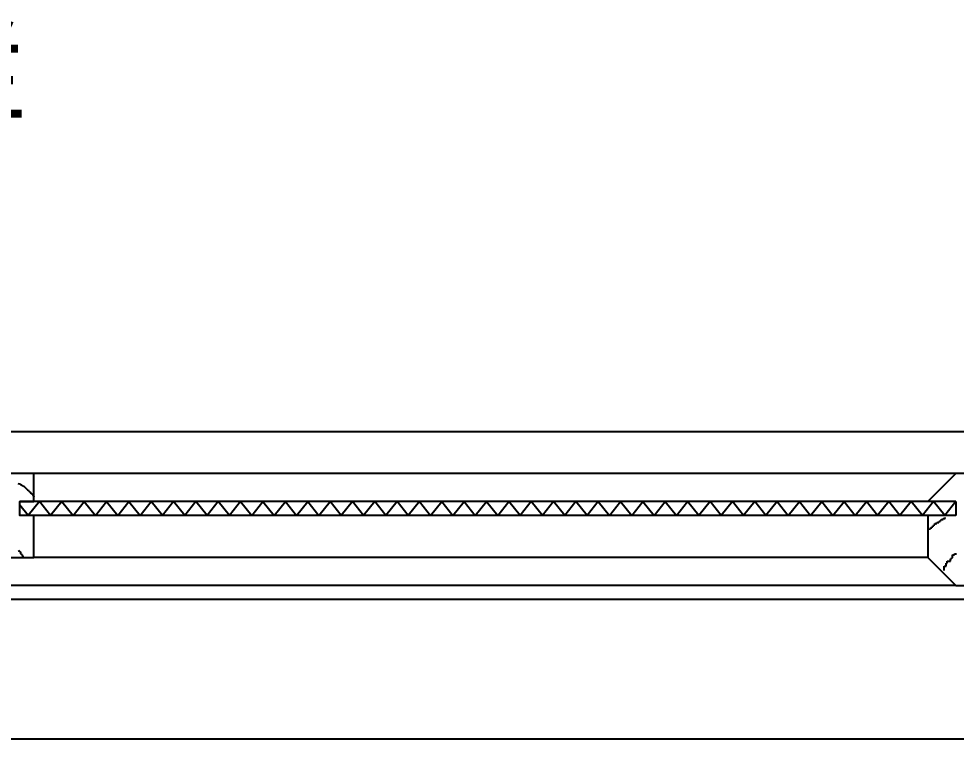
# Model space of a CAD drawing. Header units: metres. Extents: x 237 to 5358, y 156 to 7022.
# Drawn here: x 1472 to 2143, y 1802 to 2318 of the extents above; entities that cross this region are included whole.
import ezdxf

# ---------------------------------------------------------------- set-up
doc = ezdxf.new("R2010")
doc.units = ezdxf.units.M
for name, color, linetype in [('3', 3, 'Continuous'), ('4', 4, 'Continuous'), ('7', 7, 'Continuous'), ('BH', 3, 'Continuous'), ('TEXT', 3, 'Continuous')]:
    doc.layers.add(name, color=color, linetype=linetype)

# ---------------------------------------------------------------- blocks, each defined once
blk = doc.blocks.new('BH2')
at = {"layer": 'BH'}
blk.add_lwpolyline([(0, 32), (5, 28), (0, 24), (5, 20), (0, 16), (5, 12), (0, 8), (5, 4), (0, 0)], dxfattribs=at)

msp = doc.modelspace()

# ---------------------------------------------------------------- linework, layer by layer
at = {"layer": '3'}
msp.add_line((2123, 1932.18), (1483, 1932.18), dxfattribs=at)
at = {"layer": '4'}
for p, q in [((2223, 2022.18), (693, 2022.18)), ((2143, 1992.18), (1483, 1992.18)), ((2143, 1912.18), (773, 1912.18)), ((2163, 1802.18), (753, 1802.18))]:
    msp.add_line(p, q, dxfattribs=at)
msp.add_lwpolyline([(1483, 1932.18), (1483, 1962.18), (1473, 1962.18), (1473, 1972.18), (1483, 1972.18), (1483, 1992.18), (1443, 1992.18), (1443, 1972.18), (1453, 1972.18), (1453, 1962.18), (1443, 1962.18), (1443, 1932.18)], close=True, dxfattribs=at)
msp.add_lwpolyline([(2123, 1962.18), (2123, 1932.18), (2143, 1912.18), (2213, 1912.18), (2213, 1992.18), (2143, 1992.18), (2123, 1972.18)], dxfattribs=at)
at = {"layer": '7'}
for p, q in [((2143, 1972.18), (1473, 1972.18)), ((2143, 1972.18), (2143, 1962.18)), ((2143, 1962.18), (1473, 1962.18)), ((2163, 1902.18), (753, 1902.18))]:
    msp.add_line(p, q, dxfattribs=at)
at = {"layer": 'BH'}
for p, q in [((1471.59, 1985.22), (1472.73, 1984.84)), ((1472.73, 1984.84), (1473.49, 1984.46)), ((1473.49, 1984.46), (1474.24, 1984.08)), ((1474.24, 1984.08), (1474.62, 1983.71)), ((1474.62, 1983.71), (1475.76, 1983.33)), ((1475.76, 1983.33), (1478.04, 1981.05)), ((1478.04, 1981.05), (1478.41, 1980.67)), ((1478.41, 1980.67), (1478.79, 1980.3)), ((1478.79, 1980.3), (1479.17, 1979.92)), ((1479.17, 1979.92), (1479.93, 1979.16)), ((1479.93, 1979.16), (1480.69, 1978.78)), ((1480.69, 1978.78), (1481.07, 1978.02)), ((1481.07, 1978.02), (1481.45, 1978.02)), ((1481.45, 1978.02), (1481.45, 1977.64)), ((1481.45, 1977.64), (1481.83, 1977.64)), ((1481.83, 1977.64), (1481.83, 1977.26)), ((1481.83, 1977.26), (1482.21, 1977.26)), ((1482.21, 1977.26), (1482.21, 1976.51)), ((1482.21, 1976.51), (1482.58, 1976.51)), ((1482.58, 1976.51), (1482.58, 1976.13)), ((1482.58, 1976.13), (1482.96, 1976.13)), ((1482.96, 1976.13), (1482.96, 1975.75)), ((2133.87, 1959.39), (2133.87, 1960.13)), ((2133.87, 1960.13), (2135.36, 1960.13)), ((2135.36, 1960.13), (2135.36, 1960.87)), ((2124.94, 1952.7), (2124.94, 1953.44)), ((2124.94, 1953.44), (2125.69, 1953.44)), ((2125.69, 1953.44), (2125.69, 1954.18)), ((2125.69, 1954.18), (2126.43, 1954.18)), ((2126.43, 1954.18), (2126.43, 1954.93)), ((2126.43, 1954.93), (2127.17, 1954.93)), ((2127.17, 1954.93), (2127.17, 1955.67)), ((2127.17, 1955.67), (2127.92, 1955.67)), ((2127.92, 1955.67), (2127.92, 1956.41)), ((2127.92, 1956.41), (2129.41, 1956.41)), ((2129.41, 1956.41), (2129.41, 1957.16)), ((2129.41, 1957.16), (2130.89, 1957.16)), ((2130.89, 1957.16), (2130.89, 1957.9)), ((2130.89, 1957.9), (2131.64, 1957.9)), ((2131.64, 1957.9), (2131.64, 1958.64)), ((2131.64, 1958.64), (2132.38, 1958.64)), ((2132.38, 1958.64), (2132.38, 1959.39)), ((2132.38, 1959.39), (2133.87, 1959.39)), ((2124.2, 1951.95), (2124.2, 1952.7)), ((2124.2, 1952.7), (2124.94, 1952.7)), ((1471.97, 1937.49), (1472.35, 1936.73)), ((1472.35, 1936.73), (1473.11, 1936.35)), ((1473.11, 1936.35), (1473.49, 1935.59)), ((1473.49, 1935.59), (1473.49, 1934.83)), ((1473.49, 1934.83), (1473.87, 1934.83)), ((1473.87, 1934.83), (1474.24, 1934.45)), ((1474.24, 1934.45), (1474.24, 1934.08)), ((1474.24, 1934.08), (1474.62, 1934.08)), ((1474.62, 1934.08), (1474.62, 1933.7)), ((1474.62, 1933.7), (1475, 1933.32)), ((1475, 1933.32), (1475, 1932.94)), ((1475, 1932.94), (1475.38, 1932.94)), ((2140.56, 1931.88), (2140.56, 1934.11)), ((2140.56, 1934.11), (2142.05, 1934.11)), ((2142.05, 1934.11), (2142.05, 1934.86)), ((2142.05, 1934.86), (2143.54, 1934.86)), ((2136.1, 1925.94), (2136.1, 1928.17)), ((2136.1, 1928.17), (2136.84, 1928.17)), ((2136.84, 1928.17), (2136.84, 1929.65)), ((2136.84, 1929.65), (2139.08, 1929.65)), ((2139.08, 1929.65), (2139.08, 1931.14)), ((2139.08, 1931.14), (2139.82, 1931.14)), ((2139.82, 1931.14), (2139.82, 1931.88)), ((2139.82, 1931.88), (2140.56, 1931.88)), ((2134.61, 1922.96), (2134.61, 1925.94)), ((2134.61, 1925.94), (2136.1, 1925.94))]:
    msp.add_line(p, q, dxfattribs=at)
msp.add_lwpolyline([(1503, 1972.18), (1495, 1962.18), (1487, 1972.18), (1479, 1962.18), (1473, 1969.68)], dxfattribs=at)

# ---------------------------------------------------------------- block references
at = {"layer": '3', "yscale": 2, "zscale": 2}
for p, xscale, rotation in [((1567, 1972.18), -2, 90), ((1567, 1972.18), 2, 270), ((1695, 1972.18), -2, 90), ((1695, 1972.18), 2, 270), ((1823, 1972.18), -2, 90), ((1823, 1972.18), 2, 270), ((1951, 1972.18), -2, 90), ((1951, 1972.18), 2, 270), ((2079, 1972.18), -2, 90), ((2079, 1972.18), 2, 270)]:
    msp.add_blockref('BH2', p, dxfattribs=dict(at, xscale=xscale, rotation=rotation))

# ---------------------------------------------------------------- texts
at = {"layer": 'TEXT'}
msp.add_text('铁艺护栏', height=60, dxfattribs=at).set_placement((1166.13, 2248.87))

doc.saveas('drawing.dxf')
